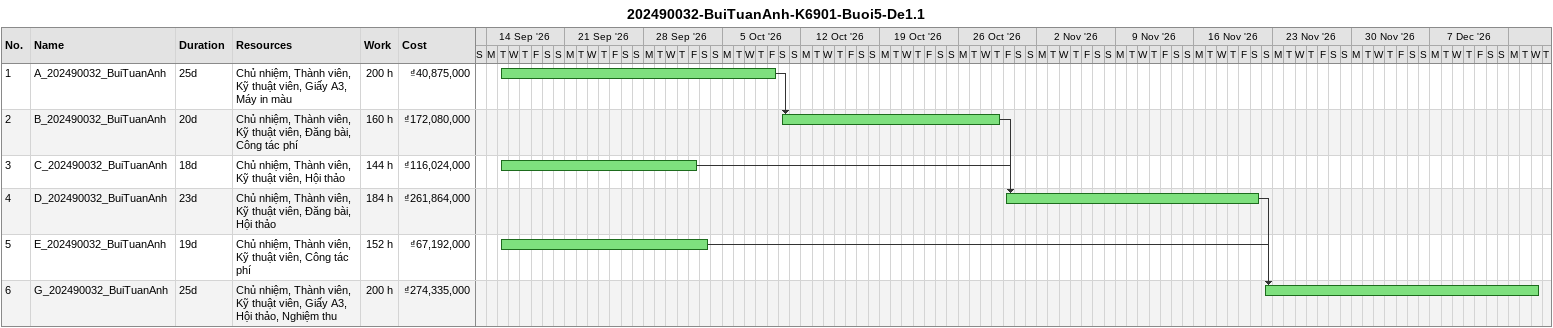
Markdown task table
202490032-BuiTuanAnh-K6901-Buoi5-De1.1

| ID | Task | Duration | Start | Finish | Predecessors | Resources | Work (h) | Cost (₫) |
|---|---|---|---|---|---|---|---|---|
| 1 | A_202490032_BuiTuanAnh | 25d | 2026-09-15 | 2026-10-09 |  | Chủ nhiệm, Thành viên, Kỹ thuật viên, Giấy A3, Máy in màu | 200 | 40875000 |
| 2 | B_202490032_BuiTuanAnh | 20d | 2026-10-10 | 2026-10-29 | 1 | Chủ nhiệm, Thành viên, Kỹ thuật viên, Đăng bài, Công tác phí | 160 | 172080000 |
| 3 | C_202490032_BuiTuanAnh | 18d | 2026-09-15 | 2026-10-02 |  | Chủ nhiệm, Thành viên, Kỹ thuật viên, Hội thảo | 144 | 116024000 |
| 4 | D_202490032_BuiTuanAnh | 23d | 2026-10-30 | 2026-11-21 | 2, 3 | Chủ nhiệm, Thành viên, Kỹ thuật viên, Đăng bài, Hội thảo | 184 | 261864000 |
| 5 | E_202490032_BuiTuanAnh | 19d | 2026-09-15 | 2026-10-03 |  | Chủ nhiệm, Thành viên, Kỹ thuật viên, Công tác phí | 152 | 67192000 |
| 6 | G_202490032_BuiTuanAnh | 25d | 2026-11-22 | 2026-12-16 | 5, 4 | Chủ nhiệm, Thành viên, Kỹ thuật viên, Giấy A3, Hội thảo, Nghiệm thu | 200 | 274335000 |
